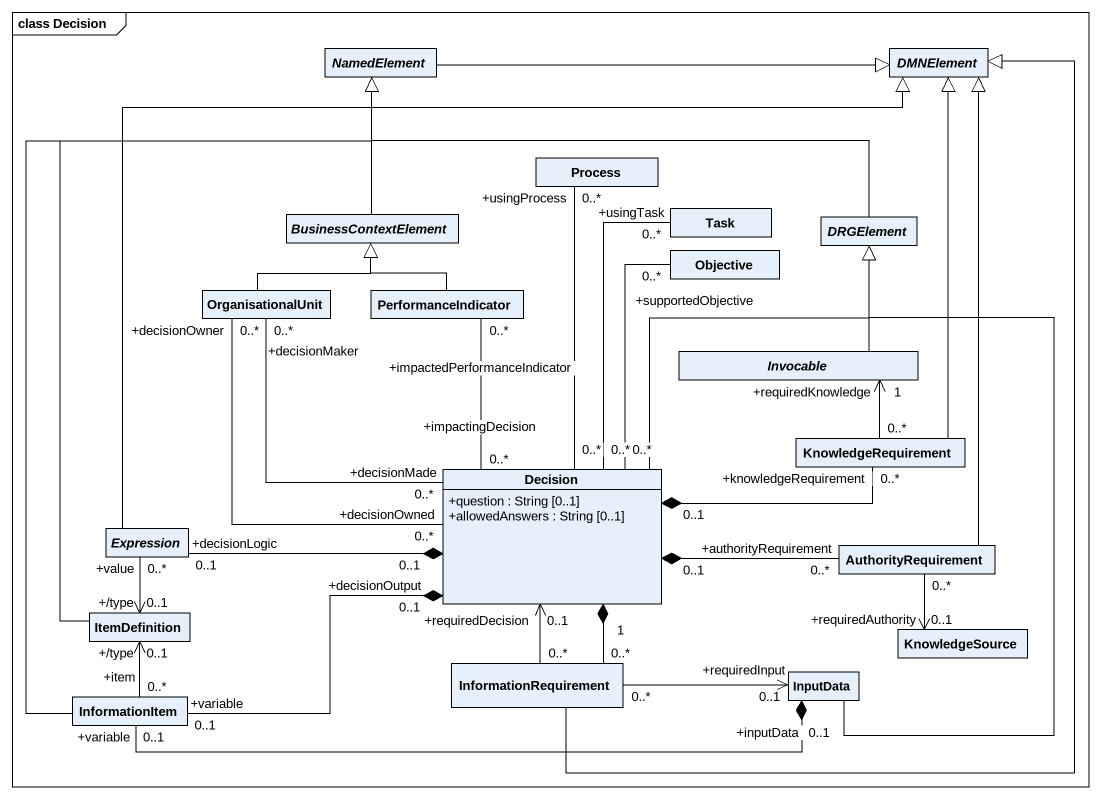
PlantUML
@startuml
mainframe class Decision
hide circle
hide empty members
skinparam classAttributeIconSize 0
abstract class NamedElement
abstract class DMNElement
class "Process" as Process_
abstract class BusinessContextElement
class Objective
class Task
abstract class DRGElement
class OrganisationalUnit
class PerformanceIndicator
abstract class Invocable
class Decision {
  +question : String [0..1]
  +allowedAnswers : String [0..1]
}
class KnowledgeRequirement
abstract class Expression
class AuthorityRequirement
class ItemDefinition
class KnowledgeSource
class InformationRequirement
class InputData
class InformationItem
NamedElement -right-|> DMNElement
Process_ "+usingProcess\n0..*" -- "0..*" Decision
BusinessContextElement -up-|> NamedElement
Objective "+supportedObjective\n0..*" -- "0..*" Decision
Task "+usingTask\n0..*" -- "0..*" Decision
DRGElement -left-|> NamedElement
OrganisationalUnit -up-|> BusinessContextElement
PerformanceIndicator -up-|> BusinessContextElement
Invocable -up-|> DRGElement
Decision -up-|> DRGElement
Decision "+decisionOwned\n0..*" -up- "+decisionOwner\n0..*" OrganisationalUnit
Decision "+decisionMade\n0..*" -up- "+decisionMaker\n0..*" OrganisationalUnit
Decision "+impactingDecision\n0..*" -up- "+impactedPerformanceIndicator\n0..*" PerformanceIndicator
Decision "0..1" *-right- "+knowledgeRequirement\n0..*" KnowledgeRequirement
Decision "0..1" *-left- "0..1\n+decisionLogic" Expression
Decision "0..1" *-right- "+authorityRequirement\n0..*" AuthorityRequirement
Decision "1" *-- "0..*" InformationRequirement
Decision "+decisionOutput\n0..1" *-left- "+variable\n0..1" InformationItem
KnowledgeRequirement -up-|> DMNElement
KnowledgeRequirement "0..*" -up-> "+requiredKnowledge\n1" Invocable
Expression -up-|> DMNElement
Expression "+value\n0..*" --> "+/type\n0..1" ItemDefinition
AuthorityRequirement -up-|> DMNElement
AuthorityRequirement "0..*" --> "+requiredAuthority\n0..1" KnowledgeSource
ItemDefinition -up-|> NamedElement
InformationRequirement -up-|> DMNElement
InformationRequirement "0..*" -up-> "+requiredDecision\n0..1" Decision
InformationRequirement "0..*" -right-> "0..1\n+requiredInput" InputData
InputData -up-|> DRGElement
InputData "+inputData\n0..1" *-left- "+variable\n0..1" InformationItem
InformationItem -up-|> NamedElement
InformationItem "+item\n0..*" -up-> "+/type\n0..1" ItemDefinition
@enduml
